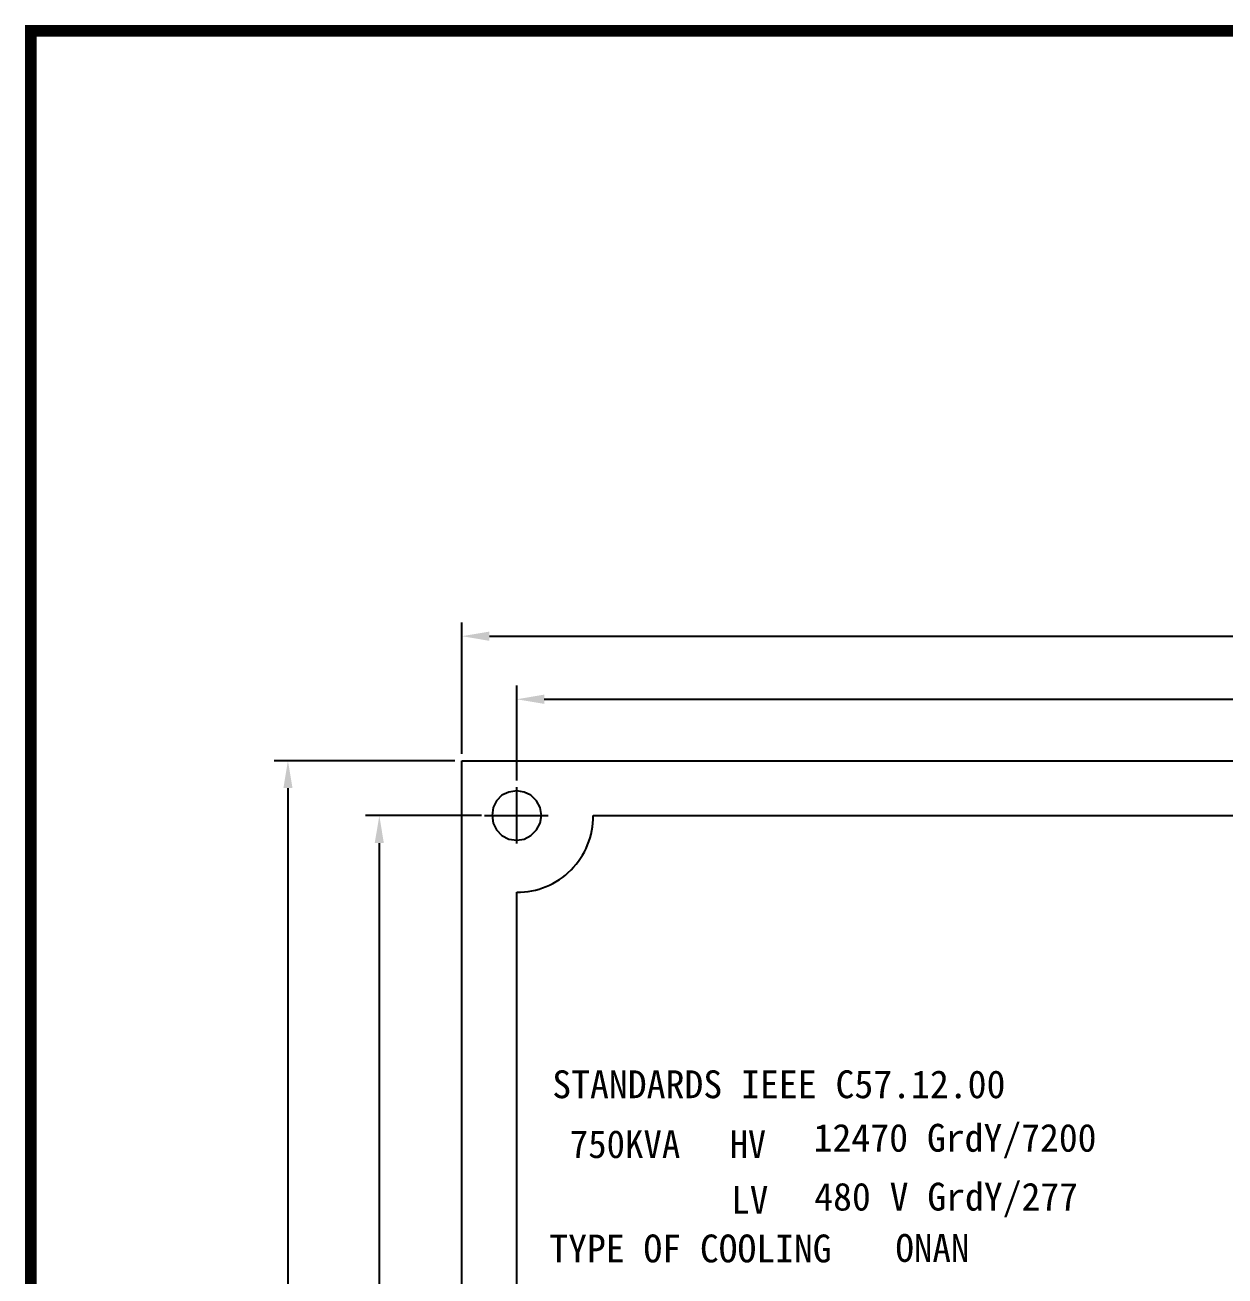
# Model space of a CAD drawing. Header units: millimetres. Extents: x 236326 to 245858, y -181683 to -175236.
# Drawn here: x 245640.1 to 245749.3, y -181208.2 to -181094.3 of the extents above; entities that cross this region are included whole.
import ezdxf

# ---------------------------------------------------------------- set-up
doc = ezdxf.new("R2010")
doc.units = ezdxf.units.MM
doc.header["$LTSCALE"] = 13
for name, color, linetype in [('1', 4, 'Continuous'), ('2', 3, 'Continuous'), ('PDF_Geometry', 7, 'Continuous')]:
    doc.layers.add(name, color=color, linetype=linetype)
doc.styles.add('PDF FangSong', font='simfang.ttf')
doc.styles.get("Standard").update_dxf_attribs({"font": 'gbenor.shx', "bigfont": 'gbcbig.shx'})
doc.dimstyles.new('ISO-25', dxfattribs={"dimtxt": 2.5, "dimasz": 2.5, "dimexe": 1.25, "dimexo": 0.625, "dimtad": 1, "dimtxsty": 'Standard', "dimcen": 2.5, "dimadec": 0, "dimazin": 0, "dimtfac": 1, "dimtmove": 0, "dimatfit": 3, "dimfxl": 1, "dimarcsym": 0})

# ---------------------------------------------------------------- blocks, each defined once
blk = doc.blocks.new('*D249')
at = {"layer": '2', "color": 0, "linetype": 'Continuous', "lineweight": -2}
for p, q in [((245684.83, -181163.1), (245684.83, -181154.47)), ((245824.8, -181163.1), (245824.8, -181154.47)), ((245687.33, -181155.72), (245822.3, -181155.72))]:
    blk.add_line(p, q, dxfattribs=at)
at = {"layer": '2', "color": 0, "linetype": 'Continuous'}
for points in [[(245687.33, -181155.3), (245687.33, -181156.14), (245684.83, -181155.72)], [(245822.3, -181155.3), (245822.3, -181156.14), (245824.8, -181155.72)]]:
    blk.add_solid(points, dxfattribs=at)
at = {"layer": 'Defpoints', "color": 0, "linetype": 'Continuous'}
for p in [(245824.8, -181155.72), (245684.83, -181163.73), (245824.8, -181163.73)]:
    blk.add_point(p, dxfattribs=at)
at = {"layer": '2', "color": 0, "linetype": 'Continuous', "insert": (245754.82, -181153.85), "char_height": 2.5, "attachment_point": 5}
blk.add_mtext('140', dxfattribs=at)
blk = doc.blocks.new('*D250')
at = {"layer": '2', "color": 0, "linetype": 'Continuous', "lineweight": -2}
for p, q in [((245679.84, -181160.69), (245679.84, -181148.73)), ((245829.86, -181160.69), (245829.86, -181148.73)), ((245682.34, -181149.98), (245827.36, -181149.98))]:
    blk.add_line(p, q, dxfattribs=at)
at = {"layer": '2', "color": 0, "linetype": 'Continuous'}
for points in [[(245682.34, -181149.56), (245682.34, -181150.4), (245679.84, -181149.98)], [(245827.36, -181149.56), (245827.36, -181150.4), (245829.86, -181149.98)]]:
    blk.add_solid(points, dxfattribs=at)
at = {"layer": 'Defpoints', "color": 0, "linetype": 'Continuous'}
for p in [(245829.86, -181149.98), (245679.84, -181161.31), (245829.86, -181161.31)]:
    blk.add_point(p, dxfattribs=at)
at = {"layer": '2', "color": 0, "linetype": 'Continuous', "insert": (245754.85, -181148.11), "char_height": 2.5, "attachment_point": 5}
blk.add_mtext('150', dxfattribs=at)
blk = doc.blocks.new('*D251')
at = {"layer": '2', "color": 0, "linetype": 'Continuous', "lineweight": -2}
for p, q in [((245681.63, -181166.31), (245671.08, -181166.31)), ((245672.33, -181328.83), (245672.33, -181168.81)), ((245681.63, -181331.33), (245671.08, -181331.33))]:
    blk.add_line(p, q, dxfattribs=at)
at = {"layer": '2', "color": 0, "linetype": 'Continuous'}
for points in [[(245671.91, -181168.81), (245672.74, -181168.81), (245672.33, -181166.31)], [(245671.91, -181328.83), (245672.74, -181328.83), (245672.33, -181331.33)]]:
    blk.add_solid(points, dxfattribs=at)
at = {"layer": 'Defpoints', "color": 0, "linetype": 'Continuous'}
for p in [(245672.33, -181166.31), (245682.25, -181166.31), (245682.25, -181331.33)]:
    blk.add_point(p, dxfattribs=at)
at = {"layer": '2', "color": 0, "linetype": 'Continuous', "insert": (245670.45, -181248.82), "char_height": 2.5, "attachment_point": 5, "rotation": 90}
blk.add_mtext('165', dxfattribs=at)
blk = doc.blocks.new('*D252')
at = {"layer": '2', "color": 0, "linetype": 'Continuous', "lineweight": -2}
for p, q in [((245679.21, -181161.31), (245662.76, -181161.31)), ((245664.01, -181163.81), (245664.01, -181333.83)), ((245679.21, -181336.33), (245662.76, -181336.33))]:
    blk.add_line(p, q, dxfattribs=at)
at = {"layer": '2', "color": 0, "linetype": 'Continuous'}
for points in [[(245663.6, -181163.81), (245664.43, -181163.81), (245664.01, -181161.31)], [(245663.6, -181333.83), (245664.43, -181333.83), (245664.01, -181336.33)]]:
    blk.add_solid(points, dxfattribs=at)
at = {"layer": 'Defpoints', "color": 0, "linetype": 'Continuous'}
for p in [(245679.84, -181161.31), (245664.01, -181336.33), (245679.84, -181336.33)]:
    blk.add_point(p, dxfattribs=at)
at = {"layer": '2', "color": 0, "linetype": 'Continuous', "insert": (245662.14, -181248.82), "char_height": 2.5, "attachment_point": 5, "rotation": 90}
blk.add_mtext('175', dxfattribs=at)

msp = doc.modelspace()

# ---------------------------------------------------------------- linework, layer by layer
at = {"layer": '1', "color": 0, "linetype": 'Continuous'}
msp.add_line((245640.611, -181443.892), (245640.611, -181094.872), dxfattribs=at)
at = {"layer": '1', "const_width": 1.05}
msp.add_lwpolyline([(245640.611, -181094.872), (245857.961, -181094.872), (245857.961, -181443.892), (245640.611, -181443.892), (245640.611, -181094.872), (245857.961, -181094.872)], dxfattribs=at)
at = {"layer": 'PDF_Geometry', "lineweight": 25}
for points in [[(245679.836, -181161.312), (245829.857, -181161.312), (245829.857, -181336.327), (245679.836, -181336.327), (245679.836, -181161.312)], [(245684.835, -181168.838), (245684.835, -181163.727)], [(245687.082, -181166.311), (245686.969, -181165.581), (245686.632, -181164.963), (245686.127, -181164.457), (245685.509, -181164.176), (245684.835, -181164.064), (245684.105, -181164.176), (245683.487, -181164.457), (245682.981, -181164.963), (245682.701, -181165.581), (245682.588, -181166.311), (245682.701, -181166.985), (245682.981, -181167.603), (245683.487, -181168.108), (245684.105, -181168.445), (245684.835, -181168.557), (245685.509, -181168.445), (245686.127, -181168.108), (245686.632, -181167.603), (245686.969, -181166.985), (245687.082, -181166.311)], [(245681.914, -181166.311), (245687.699, -181166.311)], [(245682.251, -181166.311), (245687.362, -181166.311)], [(245691.8, -181166.311), (245817.838, -181166.311)], [(245684.835, -181324.308), (245684.835, -181173.275)]]:
    msp.add_lwpolyline(points, dxfattribs=at)
msp.add_arc((245684.869, -181166.365), 6.925, 269.71884, 0.45049, dxfattribs=at)

# ---------------------------------------------------------------- texts
at = {"layer": '2', "linetype": 'Continuous', "char_height": 2.53409, "attachment_point": 7, "style": 'PDF FangSong'}
for s, insert in [('\\W0.996897;STANDARDS IEEE C57.12.00', (245688.064, -181192.074)), ('{\\W0.9983;12470 \\W0.9944;GrdY/7200}', (245711.841, -181197.519)), ('{\\W0.9728;750KVA}', (245689.657, -181197.519)), ('\\W0.950748;HV', (245704.239, -181197.49)), ('\\W0.979087;LV', (245704.355, -181202.544)), ('{\\W0.9944;480 V GrdY/277}', (245711.914, -181202.877)), ('\\W0.993250;TYPE OF COOLING', (245687.804, -181207.018)), ('{\\W0.9759;ONAN}', (245719.299, -181206.975))]:
    msp.add_mtext(s, dxfattribs=dict(at, insert=insert))

# ---------------------------------------------------------------- dimensions: what is measured, and where the dimension line sits
at = {"layer": '2', "linetype": 'Continuous'}
for base, p1, p2, picture, middle in [((245829.857, -181149.981), (245679.836, -181161.312), (245829.857, -181161.312), '*D250', (245754.847, -181148.106)), ((245824.802, -181155.721), (245684.835, -181163.727), (245824.802, -181163.727), '*D249', (245754.819, -181153.846))]:
    dim = msp.add_linear_dim(base=base, p1=p1, p2=p2, dimstyle='ISO-25', override={"dimdec": 0}, dxfattribs=at)
    dim.commit()
    dim.dimension.update_dxf_attribs({"geometry": picture, "text_midpoint": middle})
for base, p1, p2, picture, middle in [((245664.014, -181336.327), (245679.836, -181161.312), (245679.836, -181336.327), '*D252', (245662.139, -181248.82)), ((245672.326, -181166.311), (245682.251, -181331.328), (245682.251, -181166.311), '*D251', (245670.451, -181248.82))]:
    dim = msp.add_linear_dim(base=base, p1=p1, p2=p2, angle=90, dimstyle='ISO-25', override={"dimdec": 0}, dxfattribs=at)
    dim.commit()
    dim.dimension.update_dxf_attribs({"geometry": picture, "text_midpoint": middle})

doc.saveas('drawing.dxf')
